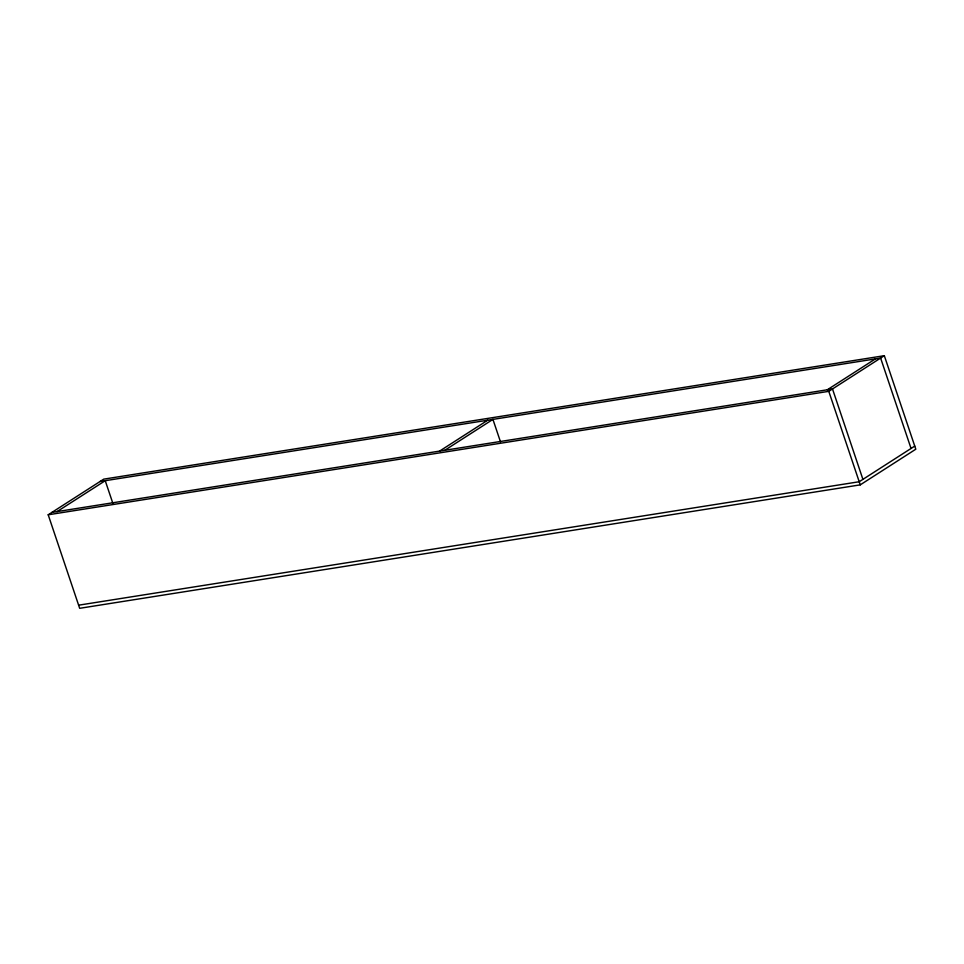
<?xml version="1.0" encoding="UTF-8"?>
<svg xmlns="http://www.w3.org/2000/svg" width="964" height="964" viewBox="0 0 964 964"><rect width="100%" height="100%" fill="white"/><g stroke="black" fill="none" stroke-linecap="round" stroke-linejoin="round"><path stroke-width="1.45" d="M48.2 514.788L103.738 479.144L884.325 355.692L915.8 449.212L860.262 484.856L79.675 608.308L48.2 514.788L828.787 391.336L884.325 355.692M57.105 511.583L105.233 480.699L112.848 503.292M439.596 451.104L487.724 420.208M444.802 450.272L492.929 419.388L500.533 441.982M827.293 389.781L875.42 358.897M914.752 446.091L859.213 481.735L78.626 605.187M100.039 481.518L880.626 358.078L911.052 448.477M51.899 512.414L832.498 388.962L862.913 479.361M828.787 391.336L860.262 484.856"/></g></svg>
